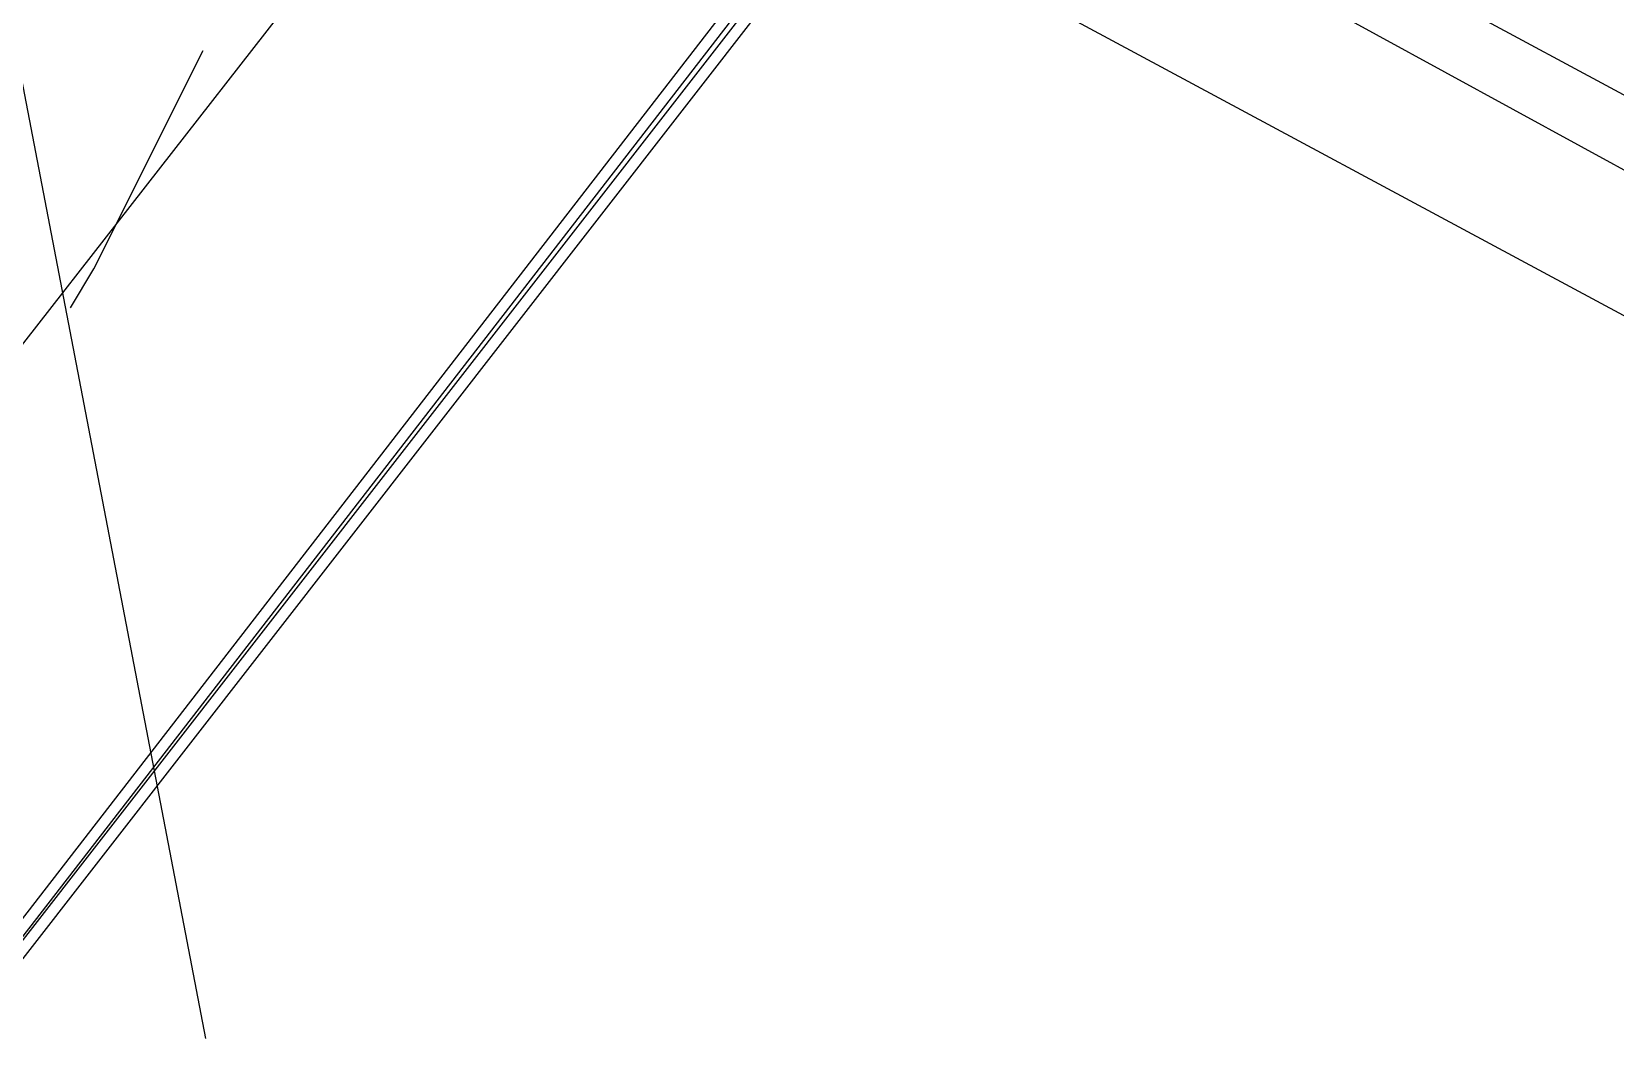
# Model space of a CAD drawing. Header units: feet. Extents: x -84 to 198, y -22 to 181.
# Drawn here: x 121.027 to 123.738, y 37.059 to 38.783 of the extents above; entities that cross this region are included whole.
import ezdxf

# ---------------------------------------------------------------- set-up
doc = ezdxf.new("R2010")
doc.units = ezdxf.units.FT
doc.layers.add('A-AREA-UNIDAD', color=30, linetype='CONTINUOUS')
doc.layers.add('A-LINEA', color=7, linetype='CONTINUOUS')

msp = doc.modelspace()

# ---------------------------------------------------------------- linework, layer by layer
at = {"layer": 'A-AREA-UNIDAD'}
msp.add_lwpolyline([(108.672, 18.9689), (114.32, 22.2756), (119.52, 25.8489), (123.36, 28.9244), (126.272, 32.16), (128.512, 35.6089), (130.4, 39.84), (131.552, 44.5333), (131.872, 49.4044), (131.488, 53.44), (131.808, 50.08), (131.808, 47.4133), (131.52, 44.64), (130.592, 40.6756), (128.8, 36.3556), (127.76, 36.3556), (122.688, 39.1289), (121.888, 39.1289), (121.84, 39.6444), (119.872, 40.0889), (119.392, 37.8489), (118.368, 37.76), (105.2, 40.8889)], dxfattribs=at)
at = {"layer": 'A-LINEA'}
for p, q in [((121.3249, 37.0601), (117.1103, 59.0105)), ((121.3249, 37.0601), (117.1103, 59.0105)), ((121.84, 39.3111), (119.56, 36.3911)), ((121.84, 39.3111), (119.56, 36.3911)), ((122.5733, 39.3111), (128.5333, 36.0978)), ((122.5733, 39.3111), (128.5333, 36.0978)), ((122.4133, 39.0178), (128.3867, 35.8044)), ((122.4133, 39.0178), (128.3867, 35.8044))]:
    msp.add_line(p, q, dxfattribs=at)
for points in [[(122.4, 39.0311), (119.9867, 35.9111), (119.9733, 35.9244), (122.3867, 39.0444), (122.4, 39.0444), (122.4, 39.0311)], [(122.4, 39.0311), (119.9867, 35.9111), (119.9733, 35.9244), (122.3867, 39.0444), (122.4, 39.0444), (122.4, 39.0311)], [(122.4267, 39.0178), (120, 35.8978), (119.9867, 35.9111), (122.4133, 39.0311), (122.4267, 39.0178)], [(122.4267, 39.0178), (120, 35.8978), (119.9867, 35.9111), (122.4133, 39.0311), (122.4267, 39.0178)], [(121.0933, 38.3111), (121.1333, 38.3778), (121.32, 38.7511)], [(121.0933, 38.3111), (121.1333, 38.3778), (121.32, 38.7511)]]:
    msp.add_lwpolyline(points, dxfattribs=at)

doc.saveas('drawing.dxf')
